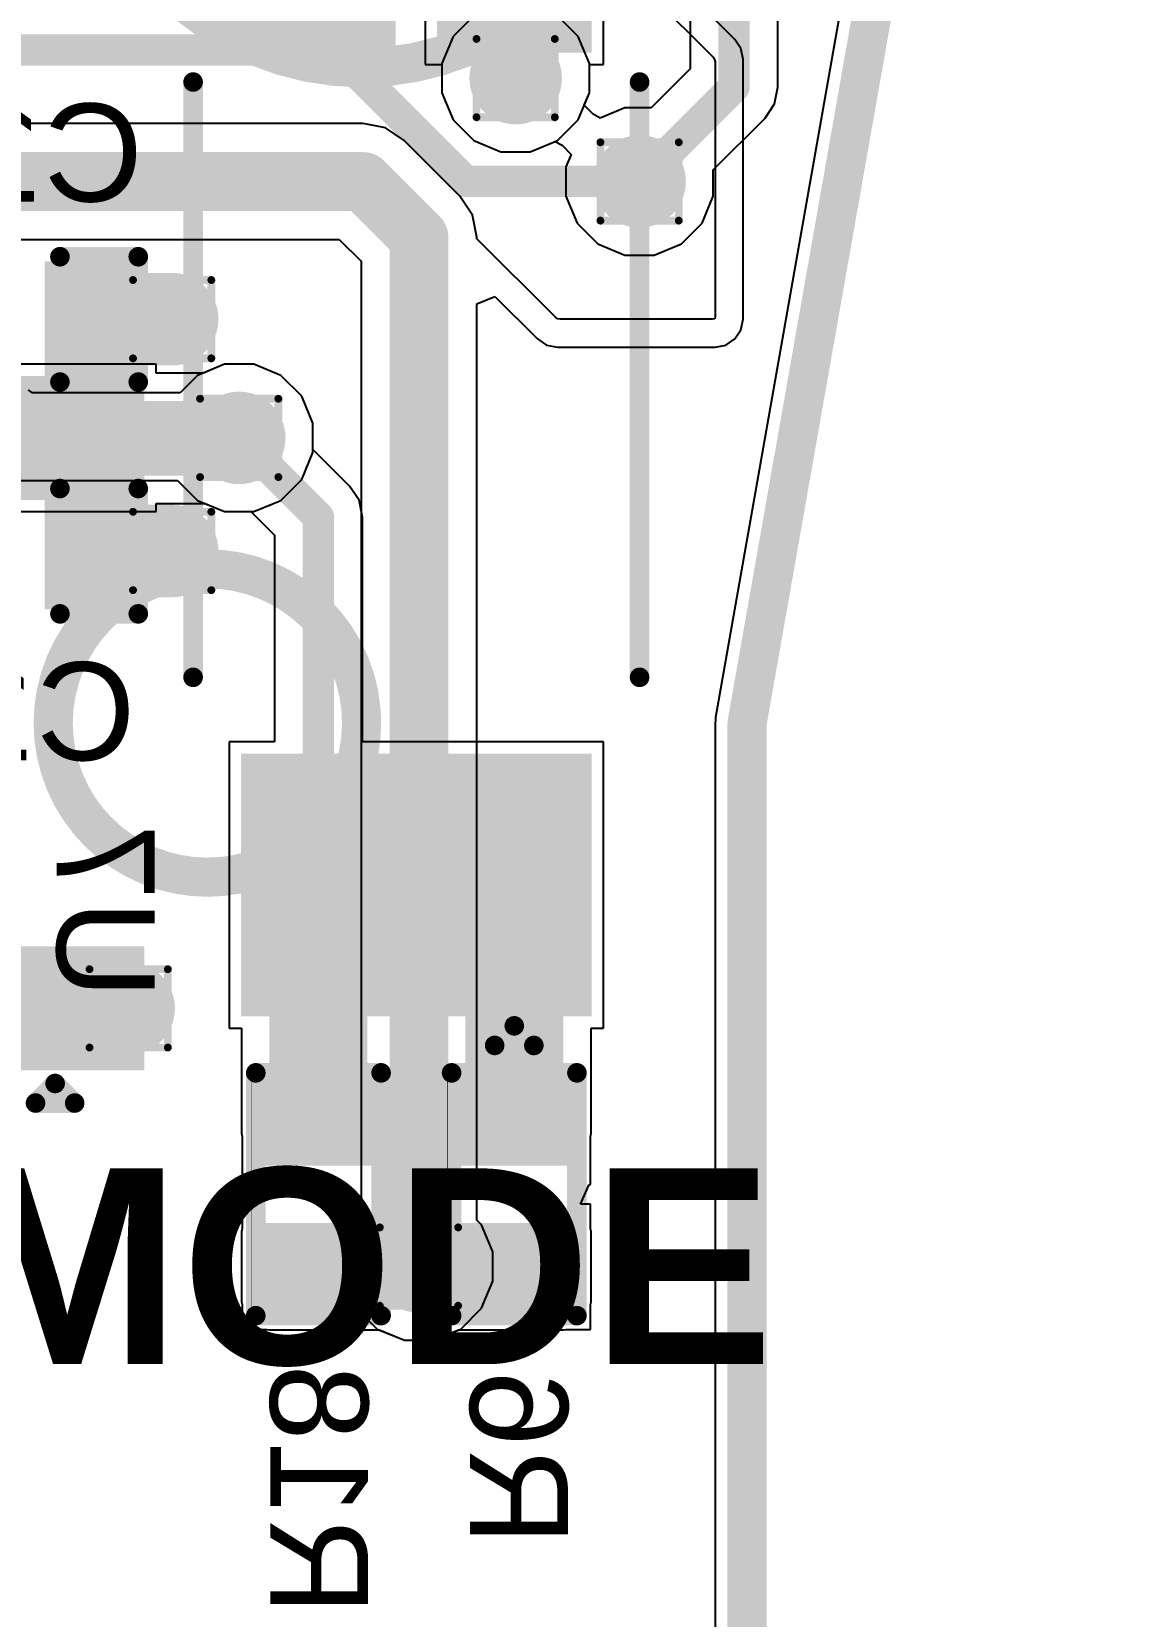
# Model space of a CAD drawing. Header units: inches. Extents: x -1.1 to 11.7, y -0.3 to 2.8.
# Drawn here: x 0.2898 to 0.5728, y 0.1262 to 0.5309 of the extents above; entities that cross this region are included whole.
import ezdxf

# ---------------------------------------------------------------- set-up
doc = ezdxf.new("R2010")
doc.units = ezdxf.units.IN
doc.header["$MEASUREMENT"] = 0
for name, color, linetype in [('Board Shape', 216, 'Continuous'), ('Bottom Layer', 5, 'Continuous'), ('Bottom Overlay', 54, 'Continuous'), ('Bottom Paste', 16, 'Continuous'), ('Bottom Solder', 6, 'Continuous'), ('Dimensions', 6, 'Continuous'), ('Drill Drawing', 1, 'Continuous'), ('Top Layer', 1, 'Continuous'), ('Top Overlay', 2, 'Continuous'), ('Top Paste', 8, 'Continuous'), ('Top Solder', 216, 'Continuous'), ('Via Holes', 16, 'Continuous')]:
    doc.layers.add(name, color=color, linetype=linetype)
doc.styles.add('Arial', font='', dxfattribs={"height": 0.2})
doc.styles.add('Arial_Bold', font='', dxfattribs={"height": 0.2})
doc.styles.get('Arial').set_extended_font_data('Arial')
doc.styles.get('Arial_Bold').set_extended_font_data('Arial', bold=True)

# ---------------------------------------------------------------- blocks, each defined once
blk = doc.blocks.new('SOP_4_1_27_________B____2_6___B_7')
at = {"layer": 'Bottom Layer'}
for points in [[(-0.15256, 0.04075), (-0.0935, 0.04075), (-0.0935, 0.00925), (-0.15256, 0.00925)], [(0.0935, 0.04075), (0.15256, 0.04075), (0.15256, 0.00925), (0.0935, 0.00925)], [(-0.15256, -0.00925), (-0.0935, -0.00925), (-0.0935, -0.04075), (-0.15256, -0.04075)], [(0.0935, -0.00925), (0.15256, -0.00925), (0.15256, -0.04075), (0.0935, -0.04075)], [(0.0935, -0.00925), (0.15256, -0.00925), (0.15256, -0.04075), (0.0935, -0.04075)]]:
    blk.add_hatch(color=5, dxfattribs=at).paths.add_polyline_path(points)
at = {"layer": 'Bottom Paste'}
for points in [[(-0.15256, 0.04075), (-0.0935, 0.04075), (-0.0935, 0.00925), (-0.15256, 0.00925)], [(0.0935, 0.04075), (0.15256, 0.04075), (0.15256, 0.00925), (0.0935, 0.00925)], [(-0.15256, -0.00925), (-0.0935, -0.00925), (-0.0935, -0.04075), (-0.15256, -0.04075)], [(0.0935, -0.00925), (0.15256, -0.00925), (0.15256, -0.04075), (0.0935, -0.04075)], [(0.0935, -0.00925), (0.15256, -0.00925), (0.15256, -0.04075), (0.0935, -0.04075)]]:
    blk.add_hatch(color=16, dxfattribs=at).paths.add_polyline_path(points)
at = {"layer": 'Bottom Solder'}
for points in [[(-0.15656, 0.04475), (-0.0895, 0.04475), (-0.0895, 0.00525), (-0.15656, 0.00525)], [(0.0895, 0.04475), (0.15656, 0.04475), (0.15656, 0.00525), (0.0895, 0.00525)], [(-0.15656, -0.00525), (-0.0895, -0.00525), (-0.0895, -0.04475), (-0.15656, -0.04475)], [(0.0895, -0.00525), (0.15656, -0.00525), (0.15656, -0.04475), (0.0895, -0.04475)], [(0.0895, -0.00525), (0.15656, -0.00525), (0.15656, -0.04475), (0.0895, -0.04475)]]:
    blk.add_hatch(color=6, dxfattribs=at).paths.add_polyline_path(points)
at = {"layer": 'Bottom Overlay'}
for points in [[(-0.07, 0.057, 0.005, 0.005, 0), (0.082, 0.057, 0.005, 0.005, 0)], [(-0.164, -0.02, 0.005, 0.005, 0), (-0.164, -0.03, 0.005, 0.005, 0)], [(-0.164, -0.02, 0.005, 0.005, 0), (-0.159, -0.025, 0.005, 0.005, 0)], [(-0.159, -0.025, 0.005, 0.005, 0), (-0.164, -0.03, 0.005, 0.005, 0)], [(-0.07, -0.057, 0.005, 0.005, 0), (0.082, -0.057, 0.005, 0.005, 0)]]:
    blk.add_lwpolyline(points, format="xyseb", dxfattribs=at)
for points in [[(-0.07125, 0.057, 0.0025, 0.0025, 1), (-0.06875, 0.057, 0.0025, 0.0025, 1)], [(0.08075, 0.057, 0.0025, 0.0025, 1), (0.08325, 0.057, 0.0025, 0.0025, 1)], [(-0.16525, -0.02, 0.0025, 0.0025, 1), (-0.16275, -0.02, 0.0025, 0.0025, 1)], [(-0.16525, -0.02, 0.0025, 0.0025, 1), (-0.16275, -0.02, 0.0025, 0.0025, 1)], [(-0.16025, -0.025, 0.0025, 0.0025, 1), (-0.15775, -0.025, 0.0025, 0.0025, 1)], [(-0.16025, -0.025, 0.0025, 0.0025, 1), (-0.15775, -0.025, 0.0025, 0.0025, 1)], [(-0.16525, -0.03, 0.0025, 0.0025, 1), (-0.16275, -0.03, 0.0025, 0.0025, 1)], [(-0.16525, -0.03, 0.0025, 0.0025, 1), (-0.16275, -0.03, 0.0025, 0.0025, 1)], [(-0.07125, -0.057, 0.0025, 0.0025, 1), (-0.06875, -0.057, 0.0025, 0.0025, 1)], [(0.08075, -0.057, 0.0025, 0.0025, 1), (0.08325, -0.057, 0.0025, 0.0025, 1)]]:
    blk.add_lwpolyline(points, format="xyseb", close=True, dxfattribs=at)
blk = doc.blocks.new('R___0402_B_13')
at = {"layer": 'Bottom Layer'}
for points in [[(-0.0095, 0.0125), (-0.0095, -0.0125), (-0.0275, -0.0125), (-0.0275, 0.0125)], [(0.0275, 0.0125), (0.0275, -0.0125), (0.0095, -0.0125), (0.0095, 0.0125)]]:
    blk.add_hatch(color=5, dxfattribs=at).paths.add_polyline_path(points)
at = {"layer": 'Bottom Paste'}
for points in [[(-0.0095, 0.0125), (-0.0095, -0.0125), (-0.0275, -0.0125), (-0.0275, 0.0125)], [(0.0275, 0.0125), (0.0275, -0.0125), (0.0095, -0.0125), (0.0095, 0.0125)]]:
    blk.add_hatch(color=16, dxfattribs=at).paths.add_polyline_path(points)
at = {"layer": 'Bottom Solder'}
for points in [[(-0.00733, 0.01467), (-0.00733, -0.01467), (-0.02967, -0.01467), (-0.02967, 0.01467)], [(0.02967, 0.01467), (0.02967, -0.01467), (0.00733, -0.01467), (0.00733, 0.01467)]]:
    blk.add_hatch(color=6, dxfattribs=at).paths.add_polyline_path(points)
at = {"layer": 'Bottom Overlay'}
for points in [[(-0.031, 0.016, 0.005, 0.005, 0), (0.031, 0.016, 0.005, 0.005, 0)], [(-0.031, 0.016, 0.005, 0.005, 0), (-0.031, -0.016, 0.005, 0.005, 0)], [(-0.032, 0.017, 0.000127, 0.000127, 0), (0.032, 0.017, 0.000127, 0.000127, 0)], [(0.031, 0.016, 0.005, 0.005, 0), (0.031, -0.016, 0.005, 0.005, 0)], [(-0.031, -0.016, 0.005, 0.005, 0), (0.031, -0.016, 0.005, 0.005, 0)]]:
    blk.add_lwpolyline(points, format="xyseb", dxfattribs=at)
for points in [[(-0.03225, 0.016, 0.0025, 0.0025, 1), (-0.02975, 0.016, 0.0025, 0.0025, 1)], [(-0.03225, 0.016, 0.0025, 0.0025, 1), (-0.02975, 0.016, 0.0025, 0.0025, 1)], [(-0.03203, 0.017, 0.0000635, 0.0000635, 1), (-0.03197, 0.017, 0.0000635, 0.0000635, 1)], [(0.02975, 0.016, 0.0025, 0.0025, 1), (0.03225, 0.016, 0.0025, 0.0025, 1)], [(0.02975, 0.016, 0.0025, 0.0025, 1), (0.03225, 0.016, 0.0025, 0.0025, 1)], [(0.03197, 0.017, 0.0000635, 0.0000635, 1), (0.03203, 0.017, 0.0000635, 0.0000635, 1)], [(-0.03225, -0.016, 0.0025, 0.0025, 1), (-0.02975, -0.016, 0.0025, 0.0025, 1)], [(-0.03225, -0.016, 0.0025, 0.0025, 1), (-0.02975, -0.016, 0.0025, 0.0025, 1)], [(0.02975, -0.016, 0.0025, 0.0025, 1), (0.03225, -0.016, 0.0025, 0.0025, 1)], [(0.02975, -0.016, 0.0025, 0.0025, 1), (0.03225, -0.016, 0.0025, 0.0025, 1)]]:
    blk.add_lwpolyline(points, format="xyseb", close=True, dxfattribs=at)
blk = doc.blocks.new('C___0402_B_19')
at = {"layer": 'Bottom Layer'}
for points in [[(-0.0095, 0.0125), (-0.0095, -0.0125), (-0.0275, -0.0125), (-0.0275, 0.0125)], [(0.0275, 0.0125), (0.0275, -0.0125), (0.0095, -0.0125), (0.0095, 0.0125)]]:
    blk.add_hatch(color=5, dxfattribs=at).paths.add_polyline_path(points)
at = {"layer": 'Bottom Paste'}
for points in [[(-0.0095, 0.0125), (-0.0095, -0.0125), (-0.0275, -0.0125), (-0.0275, 0.0125)], [(0.0275, 0.0125), (0.0275, -0.0125), (0.0095, -0.0125), (0.0095, 0.0125)]]:
    blk.add_hatch(color=16, dxfattribs=at).paths.add_polyline_path(points)
at = {"layer": 'Bottom Solder'}
for points in [[(-0.00714, 0.01486), (-0.00714, -0.01486), (-0.02986, -0.01486), (-0.02986, 0.01486)], [(0.02986, 0.01486), (0.02986, -0.01486), (0.00714, -0.01486), (0.00714, 0.01486)]]:
    blk.add_hatch(color=6, dxfattribs=at).paths.add_polyline_path(points)
at = {"layer": 'Bottom Overlay'}
for points in [[(-0.011, 0.016, 0.005, 0.005, 0), (-0.031, 0.016, 0.005, 0.005, 0)], [(-0.031, 0.016, 0.005, 0.005, 0), (-0.031, -0.016, 0.005, 0.005, 0)], [(0.031, 0.016, 0.005, 0.005, 0), (0.011, 0.016, 0.005, 0.005, 0)], [(0.031, 0.016, 0.005, 0.005, 0), (0.031, -0.016, 0.005, 0.005, 0)], [(-0.011, -0.016, 0.005, 0.005, 0), (-0.031, -0.016, 0.005, 0.005, 0)], [(0.031, -0.016, 0.005, 0.005, 0), (0.011, -0.016, 0.005, 0.005, 0)]]:
    blk.add_lwpolyline(points, format="xyseb", dxfattribs=at)
for points in [[(-0.03225, 0.016, 0.0025, 0.0025, 1), (-0.02975, 0.016, 0.0025, 0.0025, 1)], [(-0.03225, 0.016, 0.0025, 0.0025, 1), (-0.02975, 0.016, 0.0025, 0.0025, 1)], [(-0.01225, 0.016, 0.0025, 0.0025, 1), (-0.00975, 0.016, 0.0025, 0.0025, 1)], [(0.00975, 0.016, 0.0025, 0.0025, 1), (0.01225, 0.016, 0.0025, 0.0025, 1)], [(0.02975, 0.016, 0.0025, 0.0025, 1), (0.03225, 0.016, 0.0025, 0.0025, 1)], [(0.02975, 0.016, 0.0025, 0.0025, 1), (0.03225, 0.016, 0.0025, 0.0025, 1)], [(-0.03225, -0.016, 0.0025, 0.0025, 1), (-0.02975, -0.016, 0.0025, 0.0025, 1)], [(-0.03225, -0.016, 0.0025, 0.0025, 1), (-0.02975, -0.016, 0.0025, 0.0025, 1)], [(-0.01225, -0.016, 0.0025, 0.0025, 1), (-0.00975, -0.016, 0.0025, 0.0025, 1)], [(0.00975, -0.016, 0.0025, 0.0025, 1), (0.01225, -0.016, 0.0025, 0.0025, 1)], [(0.02975, -0.016, 0.0025, 0.0025, 1), (0.03225, -0.016, 0.0025, 0.0025, 1)], [(0.02975, -0.016, 0.0025, 0.0025, 1), (0.03225, -0.016, 0.0025, 0.0025, 1)]]:
    blk.add_lwpolyline(points, format="xyseb", close=True, dxfattribs=at)
blk = doc.blocks.new('C___0402_B_20')
at = {"layer": 'Bottom Layer'}
for points in [[(-0.0095, 0.0125), (-0.0095, -0.0125), (-0.0275, -0.0125), (-0.0275, 0.0125)], [(0.0275, 0.0125), (0.0275, -0.0125), (0.0095, -0.0125), (0.0095, 0.0125)]]:
    blk.add_hatch(color=5, dxfattribs=at).paths.add_polyline_path(points)
at = {"layer": 'Bottom Paste'}
for points in [[(-0.0095, 0.0125), (-0.0095, -0.0125), (-0.0275, -0.0125), (-0.0275, 0.0125)], [(0.0275, 0.0125), (0.0275, -0.0125), (0.0095, -0.0125), (0.0095, 0.0125)]]:
    blk.add_hatch(color=16, dxfattribs=at).paths.add_polyline_path(points)
at = {"layer": 'Bottom Solder'}
for points in [[(-0.00714, 0.01486), (-0.00714, -0.01486), (-0.02986, -0.01486), (-0.02986, 0.01486)], [(0.02986, 0.01486), (0.02986, -0.01486), (0.00714, -0.01486), (0.00714, 0.01486)]]:
    blk.add_hatch(color=6, dxfattribs=at).paths.add_polyline_path(points)
at = {"layer": 'Bottom Overlay'}
for points in [[(-0.011, 0.016, 0.005, 0.005, 0), (-0.031, 0.016, 0.005, 0.005, 0)], [(-0.031, 0.016, 0.005, 0.005, 0), (-0.031, -0.016, 0.005, 0.005, 0)], [(0.031, 0.016, 0.005, 0.005, 0), (0.011, 0.016, 0.005, 0.005, 0)], [(0.031, 0.016, 0.005, 0.005, 0), (0.031, -0.016, 0.005, 0.005, 0)], [(-0.011, -0.016, 0.005, 0.005, 0), (-0.031, -0.016, 0.005, 0.005, 0)], [(0.031, -0.016, 0.005, 0.005, 0), (0.011, -0.016, 0.005, 0.005, 0)]]:
    blk.add_lwpolyline(points, format="xyseb", dxfattribs=at)
for points in [[(-0.03225, 0.016, 0.0025, 0.0025, 1), (-0.02975, 0.016, 0.0025, 0.0025, 1)], [(-0.03225, 0.016, 0.0025, 0.0025, 1), (-0.02975, 0.016, 0.0025, 0.0025, 1)], [(-0.01225, 0.016, 0.0025, 0.0025, 1), (-0.00975, 0.016, 0.0025, 0.0025, 1)], [(0.00975, 0.016, 0.0025, 0.0025, 1), (0.01225, 0.016, 0.0025, 0.0025, 1)], [(0.02975, 0.016, 0.0025, 0.0025, 1), (0.03225, 0.016, 0.0025, 0.0025, 1)], [(0.02975, 0.016, 0.0025, 0.0025, 1), (0.03225, 0.016, 0.0025, 0.0025, 1)], [(-0.03225, -0.016, 0.0025, 0.0025, 1), (-0.02975, -0.016, 0.0025, 0.0025, 1)], [(-0.03225, -0.016, 0.0025, 0.0025, 1), (-0.02975, -0.016, 0.0025, 0.0025, 1)], [(-0.01225, -0.016, 0.0025, 0.0025, 1), (-0.00975, -0.016, 0.0025, 0.0025, 1)], [(0.00975, -0.016, 0.0025, 0.0025, 1), (0.01225, -0.016, 0.0025, 0.0025, 1)], [(0.02975, -0.016, 0.0025, 0.0025, 1), (0.03225, -0.016, 0.0025, 0.0025, 1)], [(0.02975, -0.016, 0.0025, 0.0025, 1), (0.03225, -0.016, 0.0025, 0.0025, 1)]]:
    blk.add_lwpolyline(points, format="xyseb", close=True, dxfattribs=at)
blk = doc.blocks.new('TC_0522C_1_7_260G__24')
at = {"layer": 'Top Layer'}
for points in [[(-0.1378, 0.08465), (-0.09843, 0.08465), (-0.09843, 0.06102), (-0.1378, 0.06102)], [(0.09843, 0.08465), (0.1378, 0.08465), (0.1378, 0.06102), (0.09843, 0.06102)], [(-0.1378, -0.06102), (-0.09843, -0.06102), (-0.09843, -0.08465), (-0.1378, -0.08465)], [(0.09843, -0.06102), (0.1378, -0.06102), (0.1378, -0.08465), (0.09843, -0.08465)]]:
    blk.add_hatch(color=1, dxfattribs=at).paths.add_polyline_path(points)
at = {"layer": 'Top Paste'}
for points in [[(-0.1378, 0.08465), (-0.09843, 0.08465), (-0.09843, 0.06102), (-0.1378, 0.06102)], [(0.09843, 0.08465), (0.1378, 0.08465), (0.1378, 0.06102), (0.09843, 0.06102)], [(-0.1378, -0.06102), (-0.09843, -0.06102), (-0.09843, -0.08465), (-0.1378, -0.08465)], [(0.09843, -0.06102), (0.1378, -0.06102), (0.1378, -0.08465), (0.09843, -0.08465)]]:
    blk.add_hatch(color=8, dxfattribs=at).paths.add_polyline_path(points)
at = {"layer": 'Top Solder'}
for points in [[(-0.1418, 0.08865), (-0.09443, 0.08865), (-0.09443, 0.05702), (-0.1418, 0.05702)], [(0.09443, 0.08865), (0.1418, 0.08865), (0.1418, 0.05702), (0.09443, 0.05702)], [(-0.1418, -0.05702), (-0.09443, -0.05702), (-0.09443, -0.08865), (-0.1418, -0.08865)], [(0.09443, -0.05702), (0.1418, -0.05702), (0.1418, -0.08865), (0.09443, -0.08865)]]:
    blk.add_hatch(color=216, dxfattribs=at).paths.add_polyline_path(points)
at = {"layer": 'Top Overlay'}
for points in [[(-0.056, 0.105, 0.005, 0.005, 0), (-0.074, 0.087, 0.005, 0.005, 0)], [(0.056, 0.105, 0.005, 0.005, 0), (-0.056, 0.105, 0.005, 0.005, 0)], [(0.074, 0.087, 0.005, 0.005, 0), (0.056, 0.105, 0.005, 0.005, 0)], [(-0.119, 0.092, 0.005, 0.005, 0), (-0.124, 0.097, 0.005, 0.005, 0)], [(-0.114, 0.097, 0.005, 0.005, 0), (-0.124, 0.097, 0.005, 0.005, 0)], [(-0.114, 0.097, 0.005, 0.005, 0), (-0.119, 0.092, 0.005, 0.005, 0)], [(-0.107, -0.054, 0.005, 0.005, 0), (-0.107, 0.055, 0.005, 0.005, 0)], [(0.107, 0.056, 0.005, 0.005, 0), (0.107, -0.054, 0.005, 0.005, 0)], [(-0.056, -0.105, 0.005, 0.005, 0), (-0.074, -0.087, 0.005, 0.005, 0)], [(0.074, -0.087, 0.005, 0.005, 0), (0.056, -0.105, 0.005, 0.005, 0)], [(0.056, -0.105, 0.005, 0.005, 0), (-0.056, -0.105, 0.005, 0.005, 0)]]:
    blk.add_lwpolyline(points, format="xyseb", dxfattribs=at)
for points in [[(-0.05725, 0.105, 0.0025, 0.0025, 1), (-0.05475, 0.105, 0.0025, 0.0025, 1)], [(-0.05725, 0.105, 0.0025, 0.0025, 1), (-0.05475, 0.105, 0.0025, 0.0025, 1)], [(0.05475, 0.105, 0.0025, 0.0025, 1), (0.05725, 0.105, 0.0025, 0.0025, 1)], [(0.05475, 0.105, 0.0025, 0.0025, 1), (0.05725, 0.105, 0.0025, 0.0025, 1)], [(-0.12525, 0.097, 0.0025, 0.0025, 1), (-0.12275, 0.097, 0.0025, 0.0025, 1)], [(-0.12525, 0.097, 0.0025, 0.0025, 1), (-0.12275, 0.097, 0.0025, 0.0025, 1)], [(-0.11525, 0.097, 0.0025, 0.0025, 1), (-0.11275, 0.097, 0.0025, 0.0025, 1)], [(-0.11525, 0.097, 0.0025, 0.0025, 1), (-0.11275, 0.097, 0.0025, 0.0025, 1)], [(-0.12025, 0.092, 0.0025, 0.0025, 1), (-0.11775, 0.092, 0.0025, 0.0025, 1)], [(-0.12025, 0.092, 0.0025, 0.0025, 1), (-0.11775, 0.092, 0.0025, 0.0025, 1)], [(-0.07525, 0.087, 0.0025, 0.0025, 1), (-0.07275, 0.087, 0.0025, 0.0025, 1)], [(0.07275, 0.087, 0.0025, 0.0025, 1), (0.07525, 0.087, 0.0025, 0.0025, 1)], [(-0.10825, 0.055, 0.0025, 0.0025, 1), (-0.10575, 0.055, 0.0025, 0.0025, 1)], [(0.10575, 0.056, 0.0025, 0.0025, 1), (0.10825, 0.056, 0.0025, 0.0025, 1)], [(-0.10825, -0.054, 0.0025, 0.0025, 1), (-0.10575, -0.054, 0.0025, 0.0025, 1)], [(0.10575, -0.054, 0.0025, 0.0025, 1), (0.10825, -0.054, 0.0025, 0.0025, 1)], [(-0.07525, -0.087, 0.0025, 0.0025, 1), (-0.07275, -0.087, 0.0025, 0.0025, 1)], [(0.07275, -0.087, 0.0025, 0.0025, 1), (0.07525, -0.087, 0.0025, 0.0025, 1)], [(-0.05725, -0.105, 0.0025, 0.0025, 1), (-0.05475, -0.105, 0.0025, 0.0025, 1)], [(-0.05725, -0.105, 0.0025, 0.0025, 1), (-0.05475, -0.105, 0.0025, 0.0025, 1)], [(0.05475, -0.105, 0.0025, 0.0025, 1), (0.05725, -0.105, 0.0025, 0.0025, 1)], [(0.05475, -0.105, 0.0025, 0.0025, 1), (0.05725, -0.105, 0.0025, 0.0025, 1)]]:
    blk.add_lwpolyline(points, format="xyseb", close=True, dxfattribs=at)
blk = doc.blocks.new('R___0402_B_27')
at = {"layer": 'Bottom Layer'}
for points in [[(-0.0095, 0.0125), (-0.0095, -0.0125), (-0.0275, -0.0125), (-0.0275, 0.0125)], [(0.0275, 0.0125), (0.0275, -0.0125), (0.0095, -0.0125), (0.0095, 0.0125)]]:
    blk.add_hatch(color=5, dxfattribs=at).paths.add_polyline_path(points)
at = {"layer": 'Bottom Paste'}
for points in [[(-0.0095, 0.0125), (-0.0095, -0.0125), (-0.0275, -0.0125), (-0.0275, 0.0125)], [(0.0275, 0.0125), (0.0275, -0.0125), (0.0095, -0.0125), (0.0095, 0.0125)]]:
    blk.add_hatch(color=16, dxfattribs=at).paths.add_polyline_path(points)
at = {"layer": 'Bottom Solder'}
for points in [[(-0.00733, 0.01467), (-0.00733, -0.01467), (-0.02967, -0.01467), (-0.02967, 0.01467)], [(0.02967, 0.01467), (0.02967, -0.01467), (0.00733, -0.01467), (0.00733, 0.01467)]]:
    blk.add_hatch(color=6, dxfattribs=at).paths.add_polyline_path(points)
at = {"layer": 'Bottom Overlay'}
for points in [[(-0.031, 0.016, 0.005, 0.005, 0), (0.031, 0.016, 0.005, 0.005, 0)], [(-0.031, 0.016, 0.005, 0.005, 0), (-0.031, -0.016, 0.005, 0.005, 0)], [(-0.032, 0.017, 0.000127, 0.000127, 0), (0.032, 0.017, 0.000127, 0.000127, 0)], [(0.031, 0.016, 0.005, 0.005, 0), (0.031, -0.016, 0.005, 0.005, 0)], [(-0.031, -0.016, 0.005, 0.005, 0), (0.031, -0.016, 0.005, 0.005, 0)]]:
    blk.add_lwpolyline(points, format="xyseb", dxfattribs=at)
for points in [[(-0.03225, 0.016, 0.0025, 0.0025, 1), (-0.02975, 0.016, 0.0025, 0.0025, 1)], [(-0.03225, 0.016, 0.0025, 0.0025, 1), (-0.02975, 0.016, 0.0025, 0.0025, 1)], [(-0.03203, 0.017, 0.0000635, 0.0000635, 1), (-0.03197, 0.017, 0.0000635, 0.0000635, 1)], [(0.02975, 0.016, 0.0025, 0.0025, 1), (0.03225, 0.016, 0.0025, 0.0025, 1)], [(0.02975, 0.016, 0.0025, 0.0025, 1), (0.03225, 0.016, 0.0025, 0.0025, 1)], [(0.03197, 0.017, 0.0000635, 0.0000635, 1), (0.03203, 0.017, 0.0000635, 0.0000635, 1)], [(-0.03225, -0.016, 0.0025, 0.0025, 1), (-0.02975, -0.016, 0.0025, 0.0025, 1)], [(-0.03225, -0.016, 0.0025, 0.0025, 1), (-0.02975, -0.016, 0.0025, 0.0025, 1)], [(0.02975, -0.016, 0.0025, 0.0025, 1), (0.03225, -0.016, 0.0025, 0.0025, 1)], [(0.02975, -0.016, 0.0025, 0.0025, 1), (0.03225, -0.016, 0.0025, 0.0025, 1)]]:
    blk.add_lwpolyline(points, format="xyseb", close=True, dxfattribs=at)

msp = doc.modelspace()

# ---------------------------------------------------------------- hatches: boundary and pattern name
at = {"layer": 'Bottom Layer'}
h = msp.add_hatch(color=5, dxfattribs=at)
edge = h.paths.add_edge_path()
edge.add_arc((0.41336, 0.519), 0.01181, 0, 360)
h = msp.add_hatch(color=5, dxfattribs=at)
edge = h.paths.add_edge_path()
edge.add_arc((0.445, 0.49261), 0.01181, 0, 360)
for points in [[(0.3045, 0.44563), (0.32566, 0.44563), (0.32566, 0.46926), (0.3045, 0.46926)], [(0.3045, 0.45739), (0.32566, 0.45739), (0.32566, 0.45744), (0.3045, 0.45744)], [(0.3045, 0.38645), (0.32566, 0.38645), (0.32566, 0.41008), (0.3045, 0.41008)], [(0.3505, 0.2495), (0.3755, 0.2495), (0.3755, 0.321), (0.3505, 0.321)], [(0.4005, 0.2495), (0.4255, 0.2495), (0.4255, 0.321), (0.4005, 0.321)], [(0.3505, 0.2065), (0.4255, 0.2065), (0.4255, 0.2245), (0.3505, 0.2245)]]:
    msp.add_hatch(color=5, dxfattribs=at).paths.add_polyline_path(points)
h = msp.add_hatch(color=5, dxfattribs=at)
edge = h.paths.add_edge_path()
edge.add_arc((0.32566, 0.45744), 0.01181, 0, 360)
h = msp.add_hatch(color=5, dxfattribs=at)
edge = h.paths.add_edge_path()
edge.add_arc((0.34278, 0.42713), 0.01181, 0, 360)
h = msp.add_hatch(color=5, dxfattribs=at)
edge = h.paths.add_edge_path()
edge.add_arc((0.32566, 0.39826), 0.01181, 0, 360)
h = msp.add_hatch(color=5, dxfattribs=at)
edge = h.paths.add_edge_path()
edge.add_arc((0.31456, 0.28146), 0.01181, 0, 360)
h = msp.add_hatch(color=5, dxfattribs=at)
edge = h.paths.add_edge_path()
edge.add_arc((0.38868, 0.21554), 0.01181, 0, 360)
at = {"layer": 'Top Layer'}
h = msp.add_hatch(color=1, dxfattribs=at)
edge = h.paths.add_edge_path()
edge.add_arc((0.41336, 0.519), 0.01181, 0, 360)
h = msp.add_hatch(color=1, dxfattribs=at)
edge = h.paths.add_edge_path()
edge.add_arc((0.445, 0.49261), 0.01181, 0, 360)
h = msp.add_hatch(color=1, dxfattribs=at)
edge = h.paths.add_edge_path()
edge.add_arc((0.32566, 0.45744), 0.01181, 0, 360)
h = msp.add_hatch(color=1, dxfattribs=at)
edge = h.paths.add_edge_path()
edge.add_arc((0.34278, 0.42713), 0.01181, 0, 360)
for points in [[(0.34278, 0.43657), (0.29488, 0.43657), (0.29488, 0.4175), (0.34278, 0.4175)], [(0.26297, 0.26965), (0.29488, 0.26965), (0.29488, 0.29327), (0.26297, 0.29327)]]:
    msp.add_hatch(color=1, dxfattribs=at).paths.add_polyline_path(points)
h = msp.add_hatch(color=1, dxfattribs=at)
edge = h.paths.add_edge_path()
edge.add_arc((0.32566, 0.39826), 0.01181, 0, 360)
h = msp.add_hatch(color=1, dxfattribs=at)
edge = h.paths.add_edge_path()
edge.add_arc((0.31456, 0.28146), 0.01181, 0, 360)
h = msp.add_hatch(color=1, dxfattribs=at)
edge = h.paths.add_edge_path()
edge.add_arc((0.38868, 0.21554), 0.01181, 0, 360)
at = {"layer": 'Via Holes'}
h = msp.add_hatch(color=7, dxfattribs=at)
edge = h.paths.add_edge_path()
edge.add_arc((0.41336, 0.519), 0.00591, 0, 360)
h = msp.add_hatch(color=7, dxfattribs=at)
edge = h.paths.add_edge_path()
edge.add_arc((0.445, 0.49261), 0.00591, 0, 360)
h = msp.add_hatch(color=7, dxfattribs=at)
edge = h.paths.add_edge_path()
edge.add_arc((0.32566, 0.45744), 0.00591, 0, 360)
h = msp.add_hatch(color=7, dxfattribs=at)
edge = h.paths.add_edge_path()
edge.add_arc((0.34278, 0.42713), 0.00591, 0, 360)
h = msp.add_hatch(color=7, dxfattribs=at)
edge = h.paths.add_edge_path()
edge.add_arc((0.32566, 0.39826), 0.00591, 0, 360)
h = msp.add_hatch(color=7, dxfattribs=at)
edge = h.paths.add_edge_path()
edge.add_arc((0.31456, 0.28146), 0.00591, 0, 360)
h = msp.add_hatch(color=7, dxfattribs=at)
edge = h.paths.add_edge_path()
edge.add_arc((0.38868, 0.21554), 0.00591, 0, 360)

# ---------------------------------------------------------------- linework, layer by layer
at = {"layer": 'Board Shape'}
for points in [[(0.47244, 0.35433, 0.01, 0.01, 0), (0.56784, 0.89538, 0.01, 0.01, 0)], [(0.47244, -0.11811, 0.01, 0.01, 0), (0.47244, 0.35433, 0.01, 0.01, 0)]]:
    msp.add_lwpolyline(points, format="xyseb", dxfattribs=at)
msp.add_lwpolyline([(0.46994, 0.35433, 0.005, 0.005, 1), (0.47494, 0.35433, 0.005, 0.005, 1)], format="xyseb", close=True, dxfattribs=at)
msp.add_lwpolyline([(0.46994, 0.35433, 0.005, 0.005, 1), (0.47494, 0.35433, 0.005, 0.005, 1)], format="xyseb", close=True, dxfattribs=at)
at = {"layer": 'Bottom Layer'}
for p, q in [((0.55981, 0.89679), (0.46441, 0.35575)), ((0.48033, 0.51673), (0.48033, 0.82076)), ((0.4579, 0.67788), (0.4579, 0.52137)), ((0.39025, 0.59516), (0.39025, 0.5225)), ((0.43575, 0.5225), (0.43575, 0.59556)), ((0.39025, 0.5225), (0.39454, 0.5225)), ((0.39454, 0.5225), (0.39454, 0.51526)), ((0.43217, 0.51526), (0.43217, 0.5225)), ((0.43217, 0.5225), (0.43575, 0.5225)), ((0.4579, 0.52137), (0.44795, 0.51142)), ((0.39454, 0.51526), (0.39741, 0.50834)), ((0.43087, 0.51212), (0.43217, 0.51526)), ((0.47948, 0.51244), (0.48033, 0.51673)), ((0.43317, 0.50976), (0.43087, 0.51212)), ((0.44126, 0.51142), (0.4349, 0.50879)), ((0.44795, 0.51142), (0.44126, 0.51142)), ((0.47705, 0.5088), (0.47948, 0.51244)), ((0.39741, 0.50834), (0.4027, 0.50305)), ((0.4349, 0.50879), (0.43317, 0.50976)), ((0.46381, 0.49556), (0.47704, 0.5088)), ((0.47704, 0.5088), (0.47705, 0.5088)), ((0.4027, 0.50305), (0.40961, 0.50019)), ((0.4171, 0.50019), (0.42346, 0.50282)), ((0.42346, 0.50282), (0.42519, 0.50185)), ((0.42519, 0.50185), (0.42749, 0.49949)), ((0.40961, 0.50019), (0.4171, 0.50019)), ((0.42749, 0.49949), (0.42619, 0.49635)), ((0.42619, 0.49635), (0.42619, 0.48887)), ((0.46381, 0.48887), (0.46381, 0.49556)), ((0.42619, 0.48887), (0.42905, 0.48196)), ((0.46095, 0.48196), (0.46381, 0.48887)), ((0.42905, 0.48196), (0.43434, 0.47667)), ((0.45566, 0.47667), (0.46095, 0.48196)), ((0.43434, 0.47667), (0.44126, 0.4738)), ((0.44126, 0.4738), (0.44874, 0.4738)), ((0.44874, 0.4738), (0.45566, 0.47667)), ((0.33904, 0.44594), (0.33212, 0.44307)), ((0.34652, 0.44594), (0.33904, 0.44594)), ((0.35343, 0.44307), (0.34652, 0.44594)), ((0.33212, 0.44307), (0.32773, 0.43868)), ((0.35873, 0.43778), (0.35343, 0.44307)), ((0.28987, 0.43868), (0.28897, 0.43939)), ((0.32773, 0.43868), (0.28987, 0.43868)), ((0.36159, 0.43087), (0.35873, 0.43778)), ((0.36159, 0.42418), (0.36159, 0.43087)), ((0.37093, 0.41484), (0.36159, 0.42418)), ((0.28459, 0.41625), (0.32706, 0.41625)), ((0.32706, 0.41625), (0.33212, 0.41118)), ((0.37336, 0.4112), (0.37093, 0.41484)), ((0.37093, 0.41484), (0.37093, 0.41484)), ((0.33212, 0.41118), (0.33904, 0.40832)), ((0.37422, 0.40691), (0.37336, 0.4112)), ((0.33904, 0.40832), (0.34573, 0.40832)), ((0.34573, 0.40832), (0.35178, 0.40226)), ((0.37422, 0.3495), (0.37422, 0.40691)), ((0.35178, 0.40226), (0.35178, 0.3495)), ((0.46442, 0.35503), (0.46428, 0.35433)), ((0.46428, 0.35433), (0.46428, -0.10995)), ((0.46441, 0.35575), (0.46442, 0.35503)), ((0.35178, 0.3495), (0.34025, 0.3495)), ((0.34025, 0.3495), (0.34025, 0.27644)), ((0.38525, 0.3495), (0.37422, 0.3495)), ((0.38575, 0.3495), (0.38525, 0.3495)), ((0.39025, 0.3495), (0.38575, 0.3495)), ((0.39075, 0.3495), (0.39025, 0.3495)), ((0.43575, 0.3495), (0.39075, 0.3495)), ((0.43575, 0.27644), (0.43575, 0.3495)), ((0.34025, 0.27644), (0.34336, 0.27644)), ((0.34336, 0.27644), (0.34336, 0.2495)), ((0.43264, 0.2495), (0.43264, 0.27644)), ((0.43264, 0.27644), (0.43575, 0.27644)), ((0.34336, 0.2495), (0.3435, 0.24881)), ((0.3435, 0.24881), (0.3435, 0.2365)), ((0.4325, 0.24881), (0.43264, 0.2495)), ((0.4325, 0.2365), (0.4325, 0.24881)), ((0.3435, 0.2365), (0.34387, 0.2365)), ((0.34387, 0.2365), (0.34609, 0.2315)), ((0.42991, 0.2315), (0.43213, 0.2365)), ((0.43213, 0.2365), (0.4325, 0.2365)), ((0.34609, 0.2315), (0.3435, 0.2315)), ((0.3435, 0.2315), (0.3435, 0.22519)), ((0.4325, 0.2315), (0.42991, 0.2315)), ((0.4325, 0.22519), (0.4325, 0.2315)), ((0.3435, 0.22519), (0.34336, 0.2245)), ((0.34336, 0.2245), (0.34336, 0.2065)), ((0.43264, 0.2245), (0.4325, 0.22519)), ((0.43264, 0.2065), (0.43264, 0.2245)), ((0.34336, 0.2065), (0.3435, 0.20581)), ((0.4325, 0.20581), (0.43264, 0.2065)), ((0.3435, 0.20581), (0.3435, 0.1995)), ((0.4325, 0.1995), (0.4325, 0.20581)), ((0.3435, 0.1995), (0.34981, 0.1995)), ((0.34981, 0.1995), (0.3505, 0.19936)), ((0.3505, 0.19936), (0.37857, 0.19936)), ((0.37857, 0.19936), (0.38494, 0.19673)), ((0.39242, 0.19673), (0.39879, 0.19936)), ((0.39879, 0.19936), (0.4255, 0.19936)), ((0.4255, 0.19936), (0.42619, 0.1995)), ((0.42619, 0.1995), (0.4325, 0.1995)), ((0.38494, 0.19673), (0.39242, 0.19673))]:
    msp.add_line(p, q, dxfattribs=at)
for points in [[(0.46911, 0.51673, 0.008, 0.008, 0), (0.46911, 0.84069, 0.008, 0.008, 0)], [(0.41318, 0.51918, 0.02, 0.02, 0), (0.41318, 0.55889, 0.02, 0.02, 0)], [(0.41318, 0.51918, 0.02, 0.02, 0), (0.41336, 0.519, 0.02, 0.02, 0)], [(0.445, 0.49261, 0.008, 0.008, 0), (0.46911, 0.51673, 0.008, 0.008, 0)], [(0.21452, 0.42746, 0.008, 0.008, 0), (0.34244, 0.42746, 0.008, 0.008, 0)], [(0.34244, 0.42746, 0.008, 0.008, 0), (0.34278, 0.42713, 0.008, 0.008, 0)], [(0.34278, 0.42713, 0.008, 0.008, 0), (0.363, 0.40691, 0.008, 0.008, 0)], [(0.363, 0.31297, 0.008, 0.008, 0), (0.363, 0.40691, 0.008, 0.008, 0)]]:
    msp.add_lwpolyline(points, format="xyseb", dxfattribs=at)
for points in [[(0.40818, 0.51918, 0.01, 0.01, 1), (0.41818, 0.51918, 0.01, 0.01, 1)], [(0.40818, 0.51918, 0.01, 0.01, 1), (0.41818, 0.51918, 0.01, 0.01, 1)], [(0.40836, 0.519, 0.01, 0.01, 1), (0.41836, 0.519, 0.01, 0.01, 1)], [(0.46711, 0.51673, 0.004, 0.004, 1), (0.47111, 0.51673, 0.004, 0.004, 1)], [(0.46711, 0.51673, 0.004, 0.004, 1), (0.47111, 0.51673, 0.004, 0.004, 1)], [(0.443, 0.49261, 0.004, 0.004, 1), (0.447, 0.49261, 0.004, 0.004, 1)], [(0.34044, 0.42746, 0.004, 0.004, 1), (0.34444, 0.42746, 0.004, 0.004, 1)], [(0.34044, 0.42746, 0.004, 0.004, 1), (0.34444, 0.42746, 0.004, 0.004, 1)], [(0.34078, 0.42713, 0.004, 0.004, 1), (0.34478, 0.42713, 0.004, 0.004, 1)], [(0.34078, 0.42713, 0.004, 0.004, 1), (0.34478, 0.42713, 0.004, 0.004, 1)], [(0.361, 0.40691, 0.004, 0.004, 1), (0.365, 0.40691, 0.004, 0.004, 1)], [(0.361, 0.40691, 0.004, 0.004, 1), (0.365, 0.40691, 0.004, 0.004, 1)], [(0.361, 0.31297, 0.004, 0.004, 1), (0.365, 0.31297, 0.004, 0.004, 1)]]:
    msp.add_lwpolyline(points, format="xyseb", close=True, dxfattribs=at)
at = {"layer": 'Dimensions'}
for points in [[(0.44291, 0.59055, 0.01, 0.01, -1), (0.30512, 0.59055, 0.01, 0.01, 0)], [(0.28471, 0.43701, 0.01, 0.01, 0), (0.30315, 0.43701, 0.01, 0.01, 0)], [(0.30315, 0.41732, 0.01, 0.01, 0), (0.30315, 0.43701, 0.01, 0.01, 0)], [(0.28471, 0.41732, 0.01, 0.01, 0), (0.30315, 0.41732, 0.01, 0.01, 0)], [(0.33465, 0.31496, 0.01, 0.01, -1), (0.33465, 0.3937, 0.01, 0.01, 0)], [(0.33465, 0.3937, 0.01, 0.01, -1), (0.33465, 0.31496, 0.01, 0.01, 0)], [(0.28471, 0.29134, 0.01, 0.01, 0), (0.30315, 0.29134, 0.01, 0.01, 0)], [(0.30315, 0.27165, 0.01, 0.01, 0), (0.30315, 0.29134, 0.01, 0.01, 0)], [(0.28471, 0.27165, 0.01, 0.01, 0), (0.30315, 0.27165, 0.01, 0.01, 0)]]:
    msp.add_lwpolyline(points, format="xyseb", dxfattribs=at)
for points in [[(0.30065, 0.43701, 0.005, 0.005, 1), (0.30565, 0.43701, 0.005, 0.005, 1)], [(0.30065, 0.43701, 0.005, 0.005, 1), (0.30565, 0.43701, 0.005, 0.005, 1)], [(0.30065, 0.41732, 0.005, 0.005, 1), (0.30565, 0.41732, 0.005, 0.005, 1)], [(0.30065, 0.41732, 0.005, 0.005, 1), (0.30565, 0.41732, 0.005, 0.005, 1)], [(0.33215, 0.3937, 0.005, 0.005, 1), (0.33715, 0.3937, 0.005, 0.005, 1)], [(0.33215, 0.3937, 0.005, 0.005, 1), (0.33715, 0.3937, 0.005, 0.005, 1)], [(0.33215, 0.31496, 0.005, 0.005, 1), (0.33715, 0.31496, 0.005, 0.005, 1)], [(0.33215, 0.31496, 0.005, 0.005, 1), (0.33715, 0.31496, 0.005, 0.005, 1)], [(0.30065, 0.29134, 0.005, 0.005, 1), (0.30565, 0.29134, 0.005, 0.005, 1)], [(0.30065, 0.29134, 0.005, 0.005, 1), (0.30565, 0.29134, 0.005, 0.005, 1)], [(0.30065, 0.27165, 0.005, 0.005, 1), (0.30565, 0.27165, 0.005, 0.005, 1)], [(0.30065, 0.27165, 0.005, 0.005, 1), (0.30565, 0.27165, 0.005, 0.005, 1)]]:
    msp.add_lwpolyline(points, format="xyseb", close=True, dxfattribs=at)
at = {"layer": 'Drill Drawing'}
for points in [[(0.40336, 0.529, 0.002, 0.002, 0), (0.42336, 0.529, 0.002, 0.002, 0)], [(0.40336, 0.509, 0.002, 0.002, 0), (0.40336, 0.529, 0.002, 0.002, 0)], [(0.42336, 0.509, 0.002, 0.002, 0), (0.42336, 0.529, 0.002, 0.002, 0)], [(0.40336, 0.509, 0.002, 0.002, 0), (0.42336, 0.509, 0.002, 0.002, 0)], [(0.435, 0.50261, 0.002, 0.002, 0), (0.455, 0.50261, 0.002, 0.002, 0)], [(0.435, 0.48261, 0.002, 0.002, 0), (0.435, 0.50261, 0.002, 0.002, 0)], [(0.455, 0.48261, 0.002, 0.002, 0), (0.455, 0.50261, 0.002, 0.002, 0)], [(0.435, 0.48261, 0.002, 0.002, 0), (0.455, 0.48261, 0.002, 0.002, 0)], [(0.31566, 0.46744, 0.002, 0.002, 0), (0.33566, 0.46744, 0.002, 0.002, 0)], [(0.31566, 0.44744, 0.002, 0.002, 0), (0.31566, 0.46744, 0.002, 0.002, 0)], [(0.33566, 0.44744, 0.002, 0.002, 0), (0.33566, 0.46744, 0.002, 0.002, 0)], [(0.31566, 0.44744, 0.002, 0.002, 0), (0.33566, 0.44744, 0.002, 0.002, 0)], [(0.33278, 0.43713, 0.002, 0.002, 0), (0.35278, 0.43713, 0.002, 0.002, 0)], [(0.33278, 0.41713, 0.002, 0.002, 0), (0.33278, 0.43713, 0.002, 0.002, 0)], [(0.35278, 0.41713, 0.002, 0.002, 0), (0.35278, 0.43713, 0.002, 0.002, 0)], [(0.33278, 0.41713, 0.002, 0.002, 0), (0.35278, 0.41713, 0.002, 0.002, 0)], [(0.31566, 0.40826, 0.002, 0.002, 0), (0.33566, 0.40826, 0.002, 0.002, 0)], [(0.31566, 0.38826, 0.002, 0.002, 0), (0.31566, 0.40826, 0.002, 0.002, 0)], [(0.33566, 0.38826, 0.002, 0.002, 0), (0.33566, 0.40826, 0.002, 0.002, 0)], [(0.31566, 0.38826, 0.002, 0.002, 0), (0.33566, 0.38826, 0.002, 0.002, 0)], [(0.30456, 0.29146, 0.002, 0.002, 0), (0.32456, 0.29146, 0.002, 0.002, 0)], [(0.30456, 0.27146, 0.002, 0.002, 0), (0.30456, 0.29146, 0.002, 0.002, 0)], [(0.32456, 0.27146, 0.002, 0.002, 0), (0.32456, 0.29146, 0.002, 0.002, 0)], [(0.30456, 0.27146, 0.002, 0.002, 0), (0.32456, 0.27146, 0.002, 0.002, 0)], [(0.37868, 0.22554, 0.002, 0.002, 0), (0.39868, 0.22554, 0.002, 0.002, 0)], [(0.37868, 0.20554, 0.002, 0.002, 0), (0.37868, 0.22554, 0.002, 0.002, 0)], [(0.39868, 0.20554, 0.002, 0.002, 0), (0.39868, 0.22554, 0.002, 0.002, 0)], [(0.37868, 0.20554, 0.002, 0.002, 0), (0.39868, 0.20554, 0.002, 0.002, 0)]]:
    msp.add_lwpolyline(points, format="xyseb", dxfattribs=at)
for points in [[(0.40286, 0.529, 0.001, 0.001, 1), (0.40386, 0.529, 0.001, 0.001, 1)], [(0.40286, 0.529, 0.001, 0.001, 1), (0.40386, 0.529, 0.001, 0.001, 1)], [(0.42286, 0.529, 0.001, 0.001, 1), (0.42386, 0.529, 0.001, 0.001, 1)], [(0.42286, 0.529, 0.001, 0.001, 1), (0.42386, 0.529, 0.001, 0.001, 1)], [(0.40286, 0.509, 0.001, 0.001, 1), (0.40386, 0.509, 0.001, 0.001, 1)], [(0.40286, 0.509, 0.001, 0.001, 1), (0.40386, 0.509, 0.001, 0.001, 1)], [(0.42286, 0.509, 0.001, 0.001, 1), (0.42386, 0.509, 0.001, 0.001, 1)], [(0.42286, 0.509, 0.001, 0.001, 1), (0.42386, 0.509, 0.001, 0.001, 1)], [(0.4345, 0.50261, 0.001, 0.001, 1), (0.4355, 0.50261, 0.001, 0.001, 1)], [(0.4345, 0.50261, 0.001, 0.001, 1), (0.4355, 0.50261, 0.001, 0.001, 1)], [(0.4545, 0.50261, 0.001, 0.001, 1), (0.4555, 0.50261, 0.001, 0.001, 1)], [(0.4545, 0.50261, 0.001, 0.001, 1), (0.4555, 0.50261, 0.001, 0.001, 1)], [(0.4345, 0.48261, 0.001, 0.001, 1), (0.4355, 0.48261, 0.001, 0.001, 1)], [(0.4345, 0.48261, 0.001, 0.001, 1), (0.4355, 0.48261, 0.001, 0.001, 1)], [(0.4545, 0.48261, 0.001, 0.001, 1), (0.4555, 0.48261, 0.001, 0.001, 1)], [(0.4545, 0.48261, 0.001, 0.001, 1), (0.4555, 0.48261, 0.001, 0.001, 1)], [(0.31516, 0.46744, 0.001, 0.001, 1), (0.31616, 0.46744, 0.001, 0.001, 1)], [(0.31516, 0.46744, 0.001, 0.001, 1), (0.31616, 0.46744, 0.001, 0.001, 1)], [(0.33516, 0.46744, 0.001, 0.001, 1), (0.33616, 0.46744, 0.001, 0.001, 1)], [(0.33516, 0.46744, 0.001, 0.001, 1), (0.33616, 0.46744, 0.001, 0.001, 1)], [(0.31516, 0.44744, 0.001, 0.001, 1), (0.31616, 0.44744, 0.001, 0.001, 1)], [(0.31516, 0.44744, 0.001, 0.001, 1), (0.31616, 0.44744, 0.001, 0.001, 1)], [(0.33516, 0.44744, 0.001, 0.001, 1), (0.33616, 0.44744, 0.001, 0.001, 1)], [(0.33516, 0.44744, 0.001, 0.001, 1), (0.33616, 0.44744, 0.001, 0.001, 1)], [(0.33228, 0.43713, 0.001, 0.001, 1), (0.33328, 0.43713, 0.001, 0.001, 1)], [(0.33228, 0.43713, 0.001, 0.001, 1), (0.33328, 0.43713, 0.001, 0.001, 1)], [(0.35228, 0.43713, 0.001, 0.001, 1), (0.35328, 0.43713, 0.001, 0.001, 1)], [(0.35228, 0.43713, 0.001, 0.001, 1), (0.35328, 0.43713, 0.001, 0.001, 1)], [(0.33228, 0.41713, 0.001, 0.001, 1), (0.33328, 0.41713, 0.001, 0.001, 1)], [(0.33228, 0.41713, 0.001, 0.001, 1), (0.33328, 0.41713, 0.001, 0.001, 1)], [(0.35228, 0.41713, 0.001, 0.001, 1), (0.35328, 0.41713, 0.001, 0.001, 1)], [(0.35228, 0.41713, 0.001, 0.001, 1), (0.35328, 0.41713, 0.001, 0.001, 1)], [(0.31516, 0.40826, 0.001, 0.001, 1), (0.31616, 0.40826, 0.001, 0.001, 1)], [(0.31516, 0.40826, 0.001, 0.001, 1), (0.31616, 0.40826, 0.001, 0.001, 1)], [(0.33516, 0.40826, 0.001, 0.001, 1), (0.33616, 0.40826, 0.001, 0.001, 1)], [(0.33516, 0.40826, 0.001, 0.001, 1), (0.33616, 0.40826, 0.001, 0.001, 1)], [(0.31516, 0.38826, 0.001, 0.001, 1), (0.31616, 0.38826, 0.001, 0.001, 1)], [(0.31516, 0.38826, 0.001, 0.001, 1), (0.31616, 0.38826, 0.001, 0.001, 1)], [(0.33516, 0.38826, 0.001, 0.001, 1), (0.33616, 0.38826, 0.001, 0.001, 1)], [(0.33516, 0.38826, 0.001, 0.001, 1), (0.33616, 0.38826, 0.001, 0.001, 1)], [(0.30406, 0.29146, 0.001, 0.001, 1), (0.30506, 0.29146, 0.001, 0.001, 1)], [(0.30406, 0.29146, 0.001, 0.001, 1), (0.30506, 0.29146, 0.001, 0.001, 1)], [(0.32406, 0.29146, 0.001, 0.001, 1), (0.32506, 0.29146, 0.001, 0.001, 1)], [(0.32406, 0.29146, 0.001, 0.001, 1), (0.32506, 0.29146, 0.001, 0.001, 1)], [(0.30406, 0.27146, 0.001, 0.001, 1), (0.30506, 0.27146, 0.001, 0.001, 1)], [(0.30406, 0.27146, 0.001, 0.001, 1), (0.30506, 0.27146, 0.001, 0.001, 1)], [(0.32406, 0.27146, 0.001, 0.001, 1), (0.32506, 0.27146, 0.001, 0.001, 1)], [(0.32406, 0.27146, 0.001, 0.001, 1), (0.32506, 0.27146, 0.001, 0.001, 1)], [(0.37818, 0.22554, 0.001, 0.001, 1), (0.37918, 0.22554, 0.001, 0.001, 1)], [(0.37818, 0.22554, 0.001, 0.001, 1), (0.37918, 0.22554, 0.001, 0.001, 1)], [(0.39818, 0.22554, 0.001, 0.001, 1), (0.39918, 0.22554, 0.001, 0.001, 1)], [(0.39818, 0.22554, 0.001, 0.001, 1), (0.39918, 0.22554, 0.001, 0.001, 1)], [(0.37818, 0.20554, 0.001, 0.001, 1), (0.37918, 0.20554, 0.001, 0.001, 1)], [(0.37818, 0.20554, 0.001, 0.001, 1), (0.37918, 0.20554, 0.001, 0.001, 1)], [(0.39818, 0.20554, 0.001, 0.001, 1), (0.39918, 0.20554, 0.001, 0.001, 1)], [(0.39818, 0.20554, 0.001, 0.001, 1), (0.39918, 0.20554, 0.001, 0.001, 1)]]:
    msp.add_lwpolyline(points, format="xyseb", close=True, dxfattribs=at)
at = {"layer": 'Top Layer'}
for p, q in [((0.55981, 0.89679), (0.46441, 0.35575)), ((0.46933, 0.52888), (0.43462, 0.56359)), ((0.43109, 0.55703), (0.46379, 0.52433)), ((0.40214, 0.53439), (0.39741, 0.52966)), ((0.4293, 0.52966), (0.42457, 0.53439)), ((0.39741, 0.52966), (0.39454, 0.52274)), ((0.43217, 0.52274), (0.4293, 0.52966)), ((0.47088, 0.52656), (0.46933, 0.52888)), ((0.47142, 0.52383), (0.47088, 0.52656)), ((0.39454, 0.52274), (0.39454, 0.51526)), ((0.43217, 0.51526), (0.43217, 0.52274)), ((0.46379, 0.52433), (0.46416, 0.52378)), ((0.46416, 0.52378), (0.46428, 0.52313)), ((0.46428, 0.52313), (0.46428, 0.45815)), ((0.47142, 0.45744), (0.47142, 0.52383)), ((0.39454, 0.51526), (0.39741, 0.50834)), ((0.4293, 0.50834), (0.43217, 0.51526)), ((0.37443, 0.5074), (0.26482, 0.5074)), ((0.38009, 0.50627), (0.37443, 0.5074)), ((0.38488, 0.50307), (0.38009, 0.50627)), ((0.39741, 0.50834), (0.4027, 0.50305)), ((0.42401, 0.50305), (0.4293, 0.50834)), ((0.39913, 0.48882), (0.38488, 0.50307)), ((0.4027, 0.50305), (0.40961, 0.50019)), ((0.4171, 0.50019), (0.42401, 0.50305)), ((0.40961, 0.50019), (0.4171, 0.50019)), ((0.40234, 0.48402), (0.39913, 0.48882)), ((0.40346, 0.47836), (0.40234, 0.48402)), ((0.26482, 0.47783), (0.36831, 0.47783)), ((0.36831, 0.47783), (0.3739, 0.47224)), ((0.40346, 0.47798), (0.40346, 0.47836)), ((0.4235, 0.45794), (0.40346, 0.47798)), ((0.3739, 0.47224), (0.3739, 0.22736)), ((0.40346, 0.46135), (0.40808, 0.46327)), ((0.40346, 0.22736), (0.40346, 0.46135)), ((0.40808, 0.46327), (0.41895, 0.4524)), ((0.42405, 0.45757), (0.4235, 0.45794)), ((0.4247, 0.45744), (0.42405, 0.45757)), ((0.46358, 0.45744), (0.4247, 0.45744)), ((0.46417, 0.45756), (0.46358, 0.45744)), ((0.46428, 0.45815), (0.46417, 0.45756)), ((0.47088, 0.45471), (0.47142, 0.45744)), ((0.46933, 0.4524), (0.47088, 0.45471)), ((0.41895, 0.4524), (0.42127, 0.45085)), ((0.42127, 0.45085), (0.424, 0.45031)), ((0.424, 0.45031), (0.46428, 0.45031)), ((0.46428, 0.45031), (0.46702, 0.45085)), ((0.46702, 0.45085), (0.46933, 0.4524)), ((0.32156, 0.44594), (0.26819, 0.44594)), ((0.32156, 0.4437), (0.32156, 0.44594)), ((0.33904, 0.44594), (0.33365, 0.4437)), ((0.34652, 0.44594), (0.33904, 0.44594)), ((0.35343, 0.44307), (0.34652, 0.44594)), ((0.33365, 0.4437), (0.32156, 0.4437)), ((0.35873, 0.43778), (0.35343, 0.44307)), ((0.36159, 0.43087), (0.35873, 0.43778)), ((0.36159, 0.42338), (0.36159, 0.43087)), ((0.35873, 0.41647), (0.36159, 0.42338)), ((0.35343, 0.41118), (0.35873, 0.41647)), ((0.32156, 0.40832), (0.32156, 0.41036)), ((0.32156, 0.41036), (0.3341, 0.41036)), ((0.3341, 0.41036), (0.33904, 0.40832)), ((0.34652, 0.40832), (0.35343, 0.41118)), ((0.26819, 0.40832), (0.32156, 0.40832)), ((0.33904, 0.40832), (0.34652, 0.40832)), ((0.46442, 0.35503), (0.46428, 0.35433)), ((0.46428, 0.35433), (0.46428, -0.10995)), ((0.46441, 0.35575), (0.46442, 0.35503)), ((0.3739, 0.22736), (0.37273, 0.22619)), ((0.40463, 0.22619), (0.40346, 0.22736)), ((0.37273, 0.22619), (0.36987, 0.21928)), ((0.40749, 0.21928), (0.40463, 0.22619)), ((0.36987, 0.21928), (0.36987, 0.21179)), ((0.40749, 0.21179), (0.40749, 0.21928)), ((0.36987, 0.21179), (0.37273, 0.20488)), ((0.40463, 0.20488), (0.40749, 0.21179)), ((0.37273, 0.20488), (0.37802, 0.19959)), ((0.39933, 0.19959), (0.40463, 0.20488)), ((0.37802, 0.19959), (0.38494, 0.19673)), ((0.39242, 0.19673), (0.39933, 0.19959)), ((0.38494, 0.19673), (0.39242, 0.19673))]:
    msp.add_line(p, q, dxfattribs=at)
for points in [[(0.41336, 0.519, 0.008, 0.008, 0), (0.41336, 0.56217, 0.008, 0.008, 0)], [(0.20718, 0.52618, 0.008, 0.008, 0), (0.36703, 0.52618, 0.008, 0.008, 0)], [(0.36703, 0.52618, 0.008, 0.008, 0), (0.40059, 0.49261, 0.008, 0.008, 0)], [(0.253, 0.49261, 0.015, 0.015, 0), (0.37443, 0.49261, 0.015, 0.015, 0)], [(0.37443, 0.49261, 0.015, 0.015, 0), (0.38868, 0.47836, 0.015, 0.015, 0)], [(0.40059, 0.49261, 0.008, 0.008, 0), (0.445, 0.49261, 0.008, 0.008, 0)], [(0.445, 0.49261, 0.008, 0.008, 0), (0.447, 0.49261, 0.008, 0.008, 0)], [(0.38868, 0.21554, 0.015, 0.015, 0), (0.38868, 0.47836, 0.015, 0.015, 0)]]:
    msp.add_lwpolyline(points, format="xyseb", dxfattribs=at)
for points in [[(0.36503, 0.52618, 0.004, 0.004, 1), (0.36903, 0.52618, 0.004, 0.004, 1)], [(0.36503, 0.52618, 0.004, 0.004, 1), (0.36903, 0.52618, 0.004, 0.004, 1)], [(0.41136, 0.519, 0.004, 0.004, 1), (0.41536, 0.519, 0.004, 0.004, 1)], [(0.37068, 0.49261, 0.0075, 0.0075, 1), (0.37818, 0.49261, 0.0075, 0.0075, 1)], [(0.37068, 0.49261, 0.0075, 0.0075, 1), (0.37818, 0.49261, 0.0075, 0.0075, 1)], [(0.39859, 0.49261, 0.004, 0.004, 1), (0.40259, 0.49261, 0.004, 0.004, 1)], [(0.39859, 0.49261, 0.004, 0.004, 1), (0.40259, 0.49261, 0.004, 0.004, 1)], [(0.443, 0.49261, 0.004, 0.004, 1), (0.447, 0.49261, 0.004, 0.004, 1)], [(0.443, 0.49261, 0.004, 0.004, 1), (0.447, 0.49261, 0.004, 0.004, 1)], [(0.445, 0.49261, 0.004, 0.004, 1), (0.449, 0.49261, 0.004, 0.004, 1)], [(0.38493, 0.47836, 0.0075, 0.0075, 1), (0.39243, 0.47836, 0.0075, 0.0075, 1)], [(0.38493, 0.47836, 0.0075, 0.0075, 1), (0.39243, 0.47836, 0.0075, 0.0075, 1)], [(0.38493, 0.21554, 0.0075, 0.0075, 1), (0.39243, 0.21554, 0.0075, 0.0075, 1)]]:
    msp.add_lwpolyline(points, format="xyseb", close=True, dxfattribs=at)

# ---------------------------------------------------------------- block references
for name, p, rotation in [('SOP_4_1_27_________B____2_6___B_7', (0.388, 0.436), 90), ('C___0402_B_20', (0.286, 0.45739), 180), ('TC_0522C_1_7_260G__24', (0.17677, 0.35429), 180), ('C___0402_B_19', (0.286, 0.3982), 180), ('R___0402_B_13', (0.363, 0.234), 90), ('R___0402_B_27', (0.413, 0.234), 90)]:
    msp.add_blockref(name, p, dxfattribs=dict(rotation=rotation))

# ---------------------------------------------------------------- texts
at = {"layer": 'Bottom Overlay', "style": 'Arial', "text_generation_flag": 2}
for s, p in [('C12', (0.31822, 0.48749)), ('C13', (0.31631, 0.34484))]:
    msp.add_text(s, height=0.025, dxfattribs=at).set_placement(p)
for s, p in [('U7', (0.2962, 0.28393)), ('R18', (0.35069, 0.12649)), ('R6', (0.40171, 0.14426))]:
    msp.add_text(s, height=0.025, rotation=270, dxfattribs=at).set_placement(p)
at = {"layer": 'Top Overlay', "style": 'Arial_Bold'}
msp.add_text('PWR / MODE', height=0.05, dxfattribs=at).set_placement((0.04859, 0.19062))

doc.saveas('drawing.dxf')
